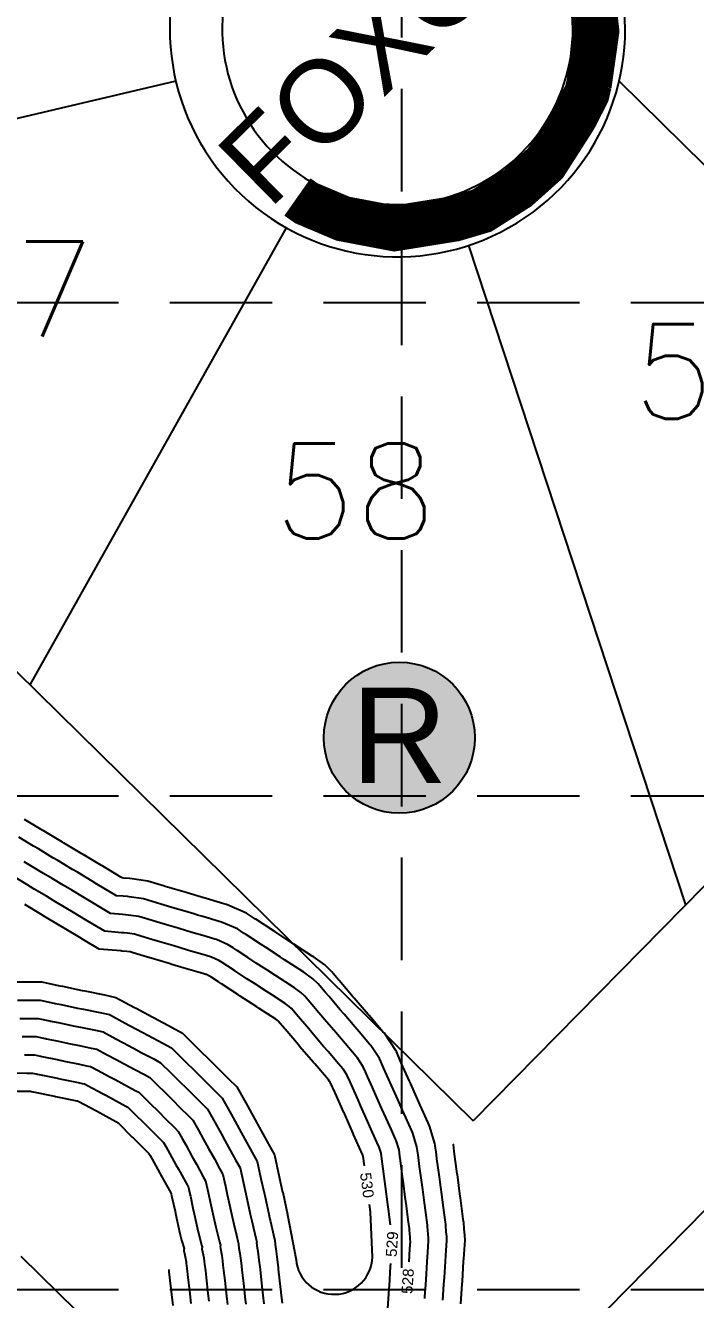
# Model space of a CAD drawing. Header units: feet. Extents: x 5163 to 12107, y -224 to 4120.
# Drawn here: x 6493.8 to 6641, y 2054.4 to 2334 of the extents above; entities that cross this region are included whole.
import ezdxf
from ezdxf.enums import TextEntityAlignment as Align

# ---------------------------------------------------------------- set-up
doc = ezdxf.new("R2010")
doc.units = ezdxf.units.FT
doc.linetypes.add('HIDDEN', pattern=[0.375, 0.25, -0.125])
for name, color, linetype in [('2003004C-A$0$3A-BERMS', 1, 'Continuous'), ('2003004C-A$0$3A-LOT', 2, 'Continuous'), ('2003004C-A$0$3A-LOTNO', 7, 'Continuous'), ('2003004C-A$0$3A-PVMT', 4, 'Continuous'), ('2003004C-A$0$3A-ROW', 3, 'Continuous'), ('2003004C-A$0$3A-ST_NM-PRLM', 2, 'Continuous'), ('BASE', 7, 'Continuous'), ('EROSION BLANKET', 84, 'Continuous'), ('grid', 254, 'Continuous'), ('ryland lots', 7, 'Continuous')]:
    doc.layers.add(name, color=color, linetype=linetype)
doc.styles.add('2003004C-A$0$L100', font='simplex', dxfattribs={"height": 4})
doc.styles.add('2003004C-A$0$Standard', font='txt')
doc.styles.add('ryland', font='ARIAL.TTF', dxfattribs={"height": 25})
doc.styles.get("Standard").update_dxf_attribs({"font": 'ARIAL.TTF'})

# ---------------------------------------------------------------- blocks, each defined once
blk = doc.blocks.new('2003004C-A$0$lota')
at = {"style": '2003004C-A$0$Standard'}
blk.add_attdef('LOTDES', text='', height=0.0833, dxfattribs=at).set_placement((0, 0), align=Align.CENTER)
at = {"style": '2003004C-A$0$Standard', "flags": 1}
for tag in ['LOTAINF', 'LOTAAC', 'LOTASF']:
    blk.add_attdef(tag, text='', height=0.000000105, dxfattribs=at).set_placement((-0.0377, 0), align=Align.CENTER)
blk = doc.blocks.new('RYLAND')
h = blk.add_hatch(color=81)
h.paths.add_polyline_path([(1.164, -1.048, 1), (-1.408, -1.048, 1)])
h.paths.add_polyline_path([(-1.348, -2.228), (1.104, -2.228), (1.104, 0.21), (-1.348, 0.21)], flags=25)
at = {"color": 5}
blk.add_circle((-0.122, -1.048), 1.286, dxfattribs=at)
at = {"layer": 'BASE', "color": 5, "style": 'ryland'}
blk.add_text('R', height=1.625, dxfattribs=at).set_placement((-0.122, -1.821), align=Align.CENTER)

msp = doc.modelspace()

# ---------------------------------------------------------------- linework, layer by layer
at = {"layer": '2003004C-A$0$3A-BERMS', "color": 43, "linetype": 'Continuous'}
for points, elevation in [([(6585.51, 2054.22), (6585.73, 2057.68), (6585.83, 2059.17), (6586.06, 2062.69), (6586.15, 2064.01), (6586.37, 2067.32), (6586.33, 2068.18), (6586.22, 2069.23), (6586.2, 2069.27), (6586.13, 2070.47), (6586.11, 2070.91), (6586.04, 2071.34), (6585.54, 2075.07), (6585.38, 2076.3), (6584.87, 2080.14), (6584.72, 2081.26), (6584.2, 2085.22), (6584.07, 2086.22), (6583.81, 2088.14), (6583.75, 2088.58), (6582.56, 2092.51), (6582.26, 2093.14), (6580.52, 2097.02), (6580.22, 2097.71), (6578.45, 2101.68), (6578.18, 2102.28), (6576.37, 2106.34), (6576.15, 2106.85), (6575.28, 2108.81), (6575.18, 2109.03), (6572.67, 2112.79), (6572.33, 2113.14), (6569.32, 2116.67), (6569.08, 2116.95), (6566.03, 2120.52), (6565.83, 2120.76), (6562.75, 2124.37), (6562.59, 2124.56), (6561.11, 2126.3), (6561.04, 2126.38), (6559.54, 2127.82), (6556.98, 2129.65), (6556.82, 2129.75), (6552.78, 2132.38), (6552.64, 2132.47), (6548.59, 2135.11), (6548.46, 2135.2), (6544.4, 2137.84), (6544.34, 2137.88), (6542.4, 2139.14), (6537.97, 2141.06), (6537.38, 2141.21), (6532.78, 2142.58), (6532.59, 2142.64), (6532.46, 2142.67), (6529.33, 2143.61), (6529.13, 2143.67), (6524.54, 2145.04), (6524.35, 2145.09), (6520.71, 2146.18), (6516.77, 2146.76), (6516.68, 2146.76), (6515.46, 2146.87), (6515.08, 2146.9), (6514.81, 2147.07), (6510.79, 2149.47), (6510.52, 2149.63), (6506.5, 2152.04), (6506.23, 2152.2), (6502.2, 2154.61), (6501.94, 2154.77), (6497.91, 2157.18), (6497.65, 2157.34), (6493.61, 2159.75)], 526), ([(6581.54, 2054.62), (6581.57, 2055.05), (6581.73, 2057.59), (6581.89, 2059.99), (6582.07, 2062.6), (6582.21, 2064.75), (6582.37, 2067.22), (6582.34, 2067.87), (6582.26, 2068.65), (6582.25, 2068.68), (6582.19, 2069.58), (6582.15, 2070.33), (6582.1, 2070.65), (6581.73, 2073.45), (6581.44, 2075.61), (6581.06, 2078.5), (6580.78, 2080.57), (6580.39, 2083.56), (6580.13, 2085.53), (6579.93, 2086.98), (6579.81, 2087.89), (6578.91, 2090.88), (6578.67, 2091.36), (6577.36, 2094.31), (6576.64, 2095.93), (6575.29, 2098.96), (6574.6, 2100.5), (6573.21, 2103.62), (6572.56, 2105.07), (6571.89, 2106.58), (6571.6, 2107.25), (6569.66, 2110.14), (6569.4, 2110.42), (6567.08, 2113.14), (6566.15, 2114.23), (6563.79, 2116.99), (6562.9, 2118.03), (6560.51, 2120.84), (6559.66, 2121.84), (6558.5, 2123.19), (6558.11, 2123.65), (6556.94, 2124.78), (6554.94, 2126.21), (6553.91, 2126.88), (6550.75, 2128.94), (6549.73, 2129.6), (6546.55, 2131.67), (6545.56, 2132.31), (6542.36, 2134.4), (6541.89, 2134.7), (6540.36, 2135.7), (6536.86, 2137.21), (6536.4, 2137.33), (6532.77, 2138.41), (6531.61, 2138.76), (6530.83, 2138.99), (6528.35, 2139.73), (6527.21, 2140.07), (6523.56, 2141.16), (6522.63, 2141.43), (6519.73, 2142.3), (6516.59, 2142.76), (6516.26, 2142.79), (6515.28, 2142.87), (6513.81, 2143), (6512.75, 2143.63), (6509.54, 2145.56), (6508.46, 2146.2), (6505.25, 2148.13), (6504.17, 2148.77), (6500.95, 2150.7), (6499.88, 2151.34), (6496.66, 2153.27), (6495.59, 2153.91), (6492.36, 2155.84)], 527), ([(6578.08, 2062.65), (6578.26, 2065.49), (6578.37, 2067.13), (6578.35, 2067.56), (6578.3, 2068.08), (6578.29, 2068.1), (6578.25, 2068.69), (6578.19, 2069.74), (6578.16, 2069.95), (6577.91, 2071.82), (6577.5, 2074.92), (6577.24, 2076.86), (6576.84, 2079.88), (6576.58, 2081.91), (6576.19, 2084.84), (6576.06, 2085.83), (6575.87, 2087.2), (6575.25, 2089.25), (6575.09, 2089.58), (6574.19, 2091.6), (6573.06, 2094.15), (6572.12, 2096.24), (6571.02, 2098.72), (6570.05, 2100.89), (6568.98, 2103.29), (6568.51, 2104.34), (6568.01, 2105.46), (6566.65, 2107.5), (6566.47, 2107.7), (6564.84, 2109.61), (6563.22, 2111.5), (6561.55, 2113.46), (6559.97, 2115.31), (6558.27, 2117.31), (6556.73, 2119.12), (6555.9, 2120.08), (6555.18, 2120.93), (6554.34, 2121.74), (6552.9, 2122.76), (6550.99, 2124.01), (6548.71, 2125.49), (6546.83, 2126.72), (6544.51, 2128.22), (6542.66, 2129.43), (6540.32, 2130.96), (6539.44, 2131.53), (6538.32, 2132.25), (6535.76, 2133.36), (6535.42, 2133.45), (6532.76, 2134.24), (6530.63, 2134.88), (6529.21, 2135.3), (6527.38, 2135.85), (6525.29, 2136.47), (6522.58, 2137.28), (6520.91, 2137.78), (6518.75, 2138.42), (6516.41, 2138.76), (6515.83, 2138.81), (6515.11, 2138.88), (6512.54, 2139.1), (6510.7, 2140.2), (6508.29, 2141.64), (6506.41, 2142.77), (6504, 2144.21), (6502.12, 2145.34), (6499.7, 2146.78), (6497.83, 2147.91), (6495.41, 2149.35), (6493.54, 2150.47)], 528), ([(6574.02, 2070.77), (6573.56, 2074.22), (6573.43, 2075.22), (6572.9, 2079.18), (6572.76, 2080.25), (6572.25, 2084.15), (6572.18, 2084.68), (6571.93, 2086.51), (6571.6, 2087.61), (6571.51, 2087.79), (6571.02, 2088.89), (6569.47, 2092.37), (6568.96, 2093.53), (6567.44, 2096.94), (6566.89, 2098.16), (6565.4, 2101.51), (6565.13, 2102.11), (6564.43, 2103.68), (6563.65, 2104.86), (6563.54, 2104.97), (6562.6, 2106.08), (6560.29, 2108.78), (6559.31, 2109.93), (6557.04, 2112.59), (6556.03, 2113.78), (6553.8, 2116.39), (6553.3, 2116.98), (6552.25, 2118.21), (6551.74, 2118.7), (6550.86, 2119.32), (6548.08, 2121.14), (6546.67, 2122.05), (6543.92, 2123.84), (6542.48, 2124.78), (6539.76, 2126.55), (6538.28, 2127.51), (6537, 2128.35), (6536.29, 2128.81), (6534.66, 2129.52), (6534.44, 2129.57), (6532.75, 2130.07), (6529.65, 2131), (6527.58, 2131.62), (6526.4, 2131.97), (6523.37, 2132.87), (6521.6, 2133.4), (6519.2, 2134.12), (6517.78, 2134.54), (6516.23, 2134.77), (6515.41, 2134.84), (6514.93, 2134.88), (6511.27, 2135.2), (6508.64, 2136.77), (6507.04, 2137.73), (6504.35, 2139.34), (6502.74, 2140.3), (6500.06, 2141.91), (6498.45, 2142.87), (6495.77, 2144.47), (6494.16, 2145.44), (6491.48, 2147.04)], 529), ([(6568.28, 2083.7), (6568, 2085.81), (6567.94, 2085.98), (6567.93, 2086.01), (6567.85, 2086.18), (6565.89, 2090.58), (6565.79, 2090.81), (6563.86, 2095.16), (6563.73, 2095.43), (6561.82, 2099.73), (6561.75, 2099.88), (6560.85, 2101.9), (6560.64, 2102.22), (6560.61, 2102.25), (6560.36, 2102.55), (6557.36, 2106.06), (6557.07, 2106.4), (6554.11, 2109.86), (6553.79, 2110.25), (6550.87, 2113.67), (6550.69, 2113.87), (6549.32, 2115.48), (6549.14, 2115.66), (6548.83, 2115.88), (6545.16, 2118.26), (6544.63, 2118.61), (6541.01, 2120.97), (6540.44, 2121.34), (6536.86, 2123.67), (6536.24, 2124.07), (6534.55, 2125.17), (6534.25, 2125.37), (6533.56, 2125.67), (6533.47, 2125.69), (6532.75, 2125.91), (6528.67, 2127.12), (6525.95, 2127.93), (6525.42, 2128.09), (6521.45, 2129.27), (6520.62, 2129.52), (6517.48, 2130.46), (6516.8, 2130.66), (6516.06, 2130.77), (6514.98, 2130.86), (6514.75, 2130.88), (6509.99, 2131.3), (6506.59, 2133.34), (6505.79, 2133.82), (6502.3, 2135.91), (6501.49, 2136.39), (6498.01, 2138.47), (6497.2, 2138.96), (6493.72, 2141.04)], 530), ([(6492.12, 2120.07), (6495.77, 2120.06), (6497.04, 2120.06), (6500.07, 2119.43), (6500.15, 2119.41), (6500.39, 2119.36), (6501.67, 2119.1), (6505.29, 2118.35), (6506.56, 2118.08), (6510.19, 2117.33), (6512.29, 2116.89), (6515.74, 2115.04), (6516.68, 2114.54), (6519.62, 2112.96), (6520.67, 2112.4), (6524.03, 2110.6), (6525.91, 2109.59), (6528.7, 2106.84), (6531.24, 2104.32), (6531.95, 2103.63), (6534.76, 2100.85), (6535.51, 2100.11), (6537.06, 2098.58), (6538.99, 2095.07), (6540.79, 2091.81), (6541.22, 2091.04), (6543.19, 2087.45), (6543.63, 2086.66), (6544.73, 2084.66), (6545.63, 2080.59), (6546.25, 2077.76), (6546.38, 2077.2), (6547.29, 2073.07), (6547.45, 2072.31), (6547.67, 2071.48), (6548.31, 2068.55), (6548.61, 2067.28), (6548.6, 2067.22), (6548.76, 2065.83), (6548.84, 2065.46), (6549.11, 2063.11), (6549.31, 2061.29), (6549.34, 2061.04), (6549.85, 2056.58), (6549.91, 2056.05), (6549.94, 2055.8), (6550.19, 2053.54)], 529), ([(6492.62, 2116.07), (6495.59, 2116.07), (6496.62, 2116.06), (6499.09, 2115.55), (6499.22, 2115.53), (6499.42, 2115.48), (6501.38, 2115.08), (6504.32, 2114.47), (6506.27, 2114.06), (6509.22, 2113.45), (6510.91, 2113.1), (6513.7, 2111.6), (6515.21, 2110.79), (6517.58, 2109.52), (6519.27, 2108.61), (6521.99, 2107.16), (6523.51, 2106.34), (6525.77, 2104.12), (6527.82, 2102.08), (6529.02, 2100.9), (6531.3, 2098.65), (6532.58, 2097.39), (6533.84, 2096.14), (6535.41, 2093.29), (6536.87, 2090.64), (6537.64, 2089.26), (6539.25, 2086.33), (6540.05, 2084.87), (6540.95, 2083.24), (6541.69, 2079.9), (6542.2, 2077.57), (6542.44, 2076.51), (6543.19, 2073.1), (6543.51, 2071.62), (6543.93, 2069.99), (6544.4, 2067.86), (6544.62, 2066.94), (6544.59, 2066.82), (6544.71, 2065.73), (6544.89, 2064.97), (6545.11, 2063.01), (6545.28, 2061.5), (6545.34, 2060.95), (6545.77, 2057.22), (6545.91, 2055.96), (6545.98, 2055.34), (6546.19, 2053.45)], 528), ([(6493.12, 2112.07), (6495.41, 2112.07), (6496.21, 2112.07), (6498.11, 2111.67), (6498.28, 2111.64), (6498.44, 2111.61), (6501.08, 2111.06), (6503.34, 2110.59), (6505.99, 2110.04), (6508.24, 2109.57), (6509.53, 2109.3), (6511.66, 2108.16), (6513.73, 2107.05), (6515.54, 2106.08), (6517.88, 2104.83), (6519.95, 2103.72), (6521.12, 2103.09), (6522.84, 2101.39), (6524.41, 2099.84), (6526.09, 2098.18), (6527.84, 2096.45), (6529.65, 2094.66), (6530.62, 2093.7), (6531.83, 2091.51), (6532.96, 2089.47), (6534.05, 2087.48), (6535.31, 2085.21), (6536.47, 2083.09), (6537.17, 2081.82), (6537.75, 2079.21), (6538.15, 2077.39), (6538.5, 2075.81), (6539.09, 2073.14), (6539.57, 2070.92), (6540.2, 2068.5), (6540.49, 2067.17), (6540.63, 2066.6), (6540.58, 2066.42), (6540.67, 2065.64), (6540.93, 2064.48), (6541.11, 2062.92), (6541.25, 2061.71), (6541.35, 2060.85), (6541.68, 2057.87), (6541.91, 2055.86), (6542.02, 2054.88), (6542.19, 2053.35)], 527), ([(6493.62, 2108.08), (6495.23, 2108.07), (6495.79, 2108.07), (6497.13, 2107.8), (6497.35, 2107.75), (6497.46, 2107.73), (6500.79, 2107.04), (6502.36, 2106.71), (6505.71, 2106.02), (6507.26, 2105.69), (6508.15, 2105.51), (6509.63, 2104.72), (6512.25, 2103.31), (6513.5, 2102.64), (6516.48, 2101.04), (6517.92, 2100.27), (6518.72, 2099.84), (6519.91, 2098.67), (6520.99, 2097.6), (6523.16, 2095.46), (6524.38, 2094.25), (6526.72, 2091.94), (6527.4, 2091.27), (6528.25, 2089.73), (6529.04, 2088.29), (6530.47, 2085.69), (6531.36, 2084.08), (6532.89, 2081.31), (6533.4, 2080.39), (6533.81, 2078.51), (6534.1, 2077.2), (6534.56, 2075.12), (6534.99, 2073.17), (6535.63, 2070.23), (6536.47, 2067), (6536.58, 2066.48), (6536.64, 2066.26), (6536.57, 2066.02), (6536.63, 2065.54), (6536.98, 2063.99), (6537.11, 2062.82), (6537.21, 2061.92), (6537.35, 2060.76), (6537.6, 2058.52), (6537.91, 2055.77), (6538.06, 2054.43), (6538.2, 2053.26)], 526), ([(6490.05, 2104.09), (6494.13, 2104.08), (6495.06, 2104.08), (6495.38, 2104.08), (6496.15, 2103.92), (6496.42, 2103.86), (6496.48, 2103.85), (6500.49, 2103.02), (6501.38, 2102.83), (6505.42, 2101.99), (6506.28, 2101.81), (6506.77, 2101.71), (6507.59, 2101.28), (6510.77, 2099.57), (6511.47, 2099.2), (6515.09, 2097.26), (6515.88, 2096.83), (6516.32, 2096.59), (6516.98, 2095.95), (6517.58, 2095.35), (6520.23, 2092.73), (6520.91, 2092.06), (6523.79, 2089.22), (6524.18, 2088.83), (6524.67, 2087.95), (6525.12, 2087.12), (6526.89, 2083.91), (6527.42, 2082.96), (6529.31, 2079.53), (6529.62, 2078.97), (6529.87, 2077.82), (6530.05, 2077.02), (6530.62, 2074.43), (6530.89, 2073.2), (6531.69, 2069.54), (6532.51, 2066.4), (6532.64, 2065.92), (6532.67, 2065.92), (6532.61, 2065.78), (6532.56, 2065.61), (6532.58, 2065.45), (6533.03, 2063.5), (6533.11, 2062.73), (6533.18, 2062.14), (6533.35, 2060.67), (6533.52, 2059.17), (6533.91, 2055.68), (6534.11, 2053.97)], 525), ([(6489.87, 2100.09), (6494.63, 2100.08), (6494.88, 2100.08), (6494.96, 2100.08), (6495.17, 2100.04), (6495.48, 2099.97), (6495.5, 2099.97), (6500.2, 2099), (6500.4, 2098.95), (6505.14, 2097.97), (6505.3, 2097.94), (6505.39, 2097.92), (6505.55, 2097.83), (6509.3, 2095.82), (6509.43, 2095.75), (6513.69, 2093.47), (6513.84, 2093.39), (6513.92, 2093.34), (6514.05, 2093.22), (6514.16, 2093.11), (6517.3, 2090.01), (6517.45, 2089.86), (6520.86, 2086.49), (6520.96, 2086.39), (6521.09, 2086.16), (6521.2, 2085.95), (6523.31, 2082.13), (6523.47, 2081.83), (6525.73, 2077.75), (6525.84, 2077.55), (6525.93, 2077.13), (6526, 2076.84), (6526.68, 2073.73), (6526.79, 2073.24), (6527.75, 2068.84), (6528.13, 2067.41), (6528.65, 2065.58), (6528.74, 2065.58), (6528.64, 2065.35), (6528.58, 2065.08), (6528.74, 2064.47), (6529.07, 2063.01), (6529.11, 2062.64), (6529.15, 2062.35), (6529.35, 2060.57), (6529.43, 2059.82), (6529.91, 2055.58), (6530.15, 2053.51)], 524), ([(6589.44, 2053.39), (6589.73, 2057.77), (6589.77, 2058.35), (6590.06, 2062.78), (6590.1, 2063.27), (6590.37, 2067.41), (6590.32, 2068.49), (6590.18, 2069.81), (6590.16, 2069.86), (6590.07, 2071.36), (6590.06, 2071.5), (6589.98, 2072.03), (6589.36, 2076.7), (6589.32, 2077), (6588.69, 2081.79), (6588.66, 2081.96), (6588.01, 2086.88), (6588.01, 2086.92), (6587.81, 2088.42), (6587.81, 2088.41)], 525), ([(6573.41, 2052.39), (6573.69, 2056.71), (6573.74, 2057.4), (6574.02, 2061.62), (6574.06, 2062.29)], 529), ([(6525.29, 2060.96), (6525.35, 2060.48), (6525.35, 2060.47), (6525.91, 2055.49), (6526.19, 2053.06)], 523)]:
    msp.add_lwpolyline(points, dxfattribs=dict(at, elevation=elevation))
at = {"layer": '2003004C-A$0$3A-BERMS', "color": 43, "linetype": 'Continuous', "elevation": 530}
msp.add_lwpolyline([(6491.61, 2124.07), (6495.94, 2124.06), (6497.45, 2124.06), (6501.05, 2123.31), (6501.09, 2123.3), (6501.37, 2123.24), (6501.97, 2123.12), (6506.27, 2122.22), (6506.84, 2122.11), (6511.17, 2121.21), (6513.66, 2120.69), (6517.78, 2118.49), (6518.16, 2118.28), (6521.66, 2116.41), (6522.06, 2116.19), (6526.07, 2114.04), (6528.31, 2112.84), (6531.63, 2109.56), (6534.66, 2106.57), (6534.88, 2106.35), (6538.22, 2103.04), (6538.44, 2102.83), (6540.28, 2101.01), (6542.57, 2096.85), (6544.71, 2092.98), (6544.8, 2092.82), (6547.14, 2088.58), (6547.21, 2088.44), (6548.51, 2086.09), (6549.57, 2081.29), (6550.3, 2077.94), (6550.32, 2077.89), (6551.38, 2073.03), (6551.39, 2073), (6551.4, 2072.97), (6553.25, 2063.09, 0.937991), (6570.02, 2063.64), (6569.62, 2073.53), (6569.62, 2073.58), (6569.4, 2075.2)], format="xyb", dxfattribs=at)
at = {"layer": '2003004C-A$0$3A-LOT', "color": 7, "linetype": 'Continuous'}
for p, q in [((6844.03, 2349.69), (6592.15, 2093.58)), ((6333.18, 2348.27), (6592.15, 2093.58)), ((6526.85, 2321.81), (6392.23, 2290.19)), ((6624.18, 2321.76), (6721.97, 2225.58)), ((6858.04, 2292.63), (6343.27, 1769.2)), ((6551.07, 2289.63), (6494.81, 2189.31)), ((6591.16, 2285.74), (6638.8, 2141.01)), ((6492.85, 2063.91), (6564.15, 1993.8))]:
    msp.add_line(p, q, dxfattribs=at)
at = {"layer": '2003004C-A$0$3A-PVMT', "color": 7, "linetype": 'Continuous'}
msp.add_arc((6575.53, 2333.24), 38.5, 79.2506, 9.3803, dxfattribs=at)
at = {"layer": '2003004C-A$0$3A-ROW', "color": 7, "linetype": 'Continuous'}
msp.add_arc((6575.53, 2333.24), 50, 74.3155, 14.3155, dxfattribs=at)
at = {"layer": 'EROSION BLANKET', "linetype": 'Continuous', "const_width": 10}
for points in [[(6849.4, 2351.85), (6847.27, 2384.49), (6847.27, 2427.18), (6846.67, 2438.27), (6841.48, 2446.2), (6835.37, 2448.64), (6825.61, 2449.25), (6773.12, 2449.25), (6741.69, 2444.68), (6712.39, 2433.09), (6685.84, 2414.18), (6648.21, 2377.95), (6622.35, 2352.1), (6618.08, 2343.01), (6619.25, 2332.75), (6617.57, 2320.96)], [(6617.62, 2321.31), (6617.1, 2319.07), (6614.38, 2313.76), (6607.99, 2303.77), (6601.93, 2298.34), (6594.07, 2293.37), (6588.03, 2291.58), (6574.86, 2289.46), (6563.53, 2291.61), (6555.49, 2295.01), (6553.56, 2296.37)]]:
    msp.add_lwpolyline(points, dxfattribs=at)
at = {"layer": 'grid', "color": 252, "linetype": 'HIDDEN', "ltscale": 90}
for p, q in [((6576.42, 4007.6), (6576.42, 214.43)), ((5276.78, 2273.24), (11993.45, 2273.24)), ((5276.78, 2164.91), (11993.45, 2164.91)), ((5276.78, 2056.57), (11993.45, 2056.57))]:
    msp.add_line(p, q, dxfattribs=at)

# ---------------------------------------------------------------- block references
at = {"layer": '2003004C-A$0$3A-LOTNO', "color": 7, "linetype": 'Continuous'}
ref = msp.add_blockref('2003004C-A$0$lota', (6491.29, 2265.76), dxfattribs=dict(at, xscale=250, yscale=250, zscale=250))
ref.add_attrib('LOTDES', '57', dxfattribs={"height": 20.825, "style": '2003004C-A$0$L100'}).set_placement((6491.29, 2265.76), align=Align.CENTER)
ref = msp.add_blockref('2003004C-A$0$lota', (6645.08, 2247.64), dxfattribs=dict(at, xscale=250, yscale=250, zscale=250))
ref.add_attrib('LOTDES', '59', dxfattribs={"height": 20.825, "style": '2003004C-A$0$L100'}).set_placement((6645.08, 2247.64), align=Align.CENTER)
ref = msp.add_blockref('2003004C-A$0$lota', (6566.25, 2221.43), dxfattribs=dict(at, xscale=250, yscale=250, zscale=250))
ref.add_attrib('LOTDES', '58', dxfattribs={"height": 20.825, "style": '2003004C-A$0$L100'}).set_placement((6566.25, 2221.43), align=Align.CENTER)
at = {"layer": 'ryland lots', "color": 7, "xscale": 12.89581535786783, "yscale": 12.89581535787056, "zscale": 12.89581535787147}
msp.add_blockref('RYLAND', (6577.51, 2191.2), dxfattribs=at)

# ---------------------------------------------------------------- texts
at = {"layer": '2003004C-A$0$3A-BERMS', "color": 43, "linetype": 'Continuous', "char_height": 2.4, "attachment_point": 5}
for s, insert, rotation in [('{530}', (6568.84, 2079.45, 530), 277.546), ('{529}', (6574.34, 2066.51, 529), 86.2248), ('{528}', (6577.79, 2058.38, 528), 86.2248)]:
    msp.add_mtext(s, dxfattribs=dict(at, insert=insert, rotation=rotation))
at = {"layer": '2003004C-A$0$3A-LOTNO', "color": 7, "linetype": 'Continuous', "insert": (6630.25, 2036.65), "char_height": 20, "width": 126.5574, "attachment_point": 1, "rotation": 45.3998}
msp.add_mtext('BLOCK L', dxfattribs=at)
at = {"layer": '2003004C-A$0$3A-ST_NM-PRLM', "color": 7, "linetype": 'Continuous', "insert": (6618.44, 2388.49), "char_height": 18, "width": 238.0515, "attachment_point": 2, "rotation": 44.4815}
msp.add_mtext('FOXGLOVE COURT', dxfattribs=at)

doc.saveas('drawing.dxf')
